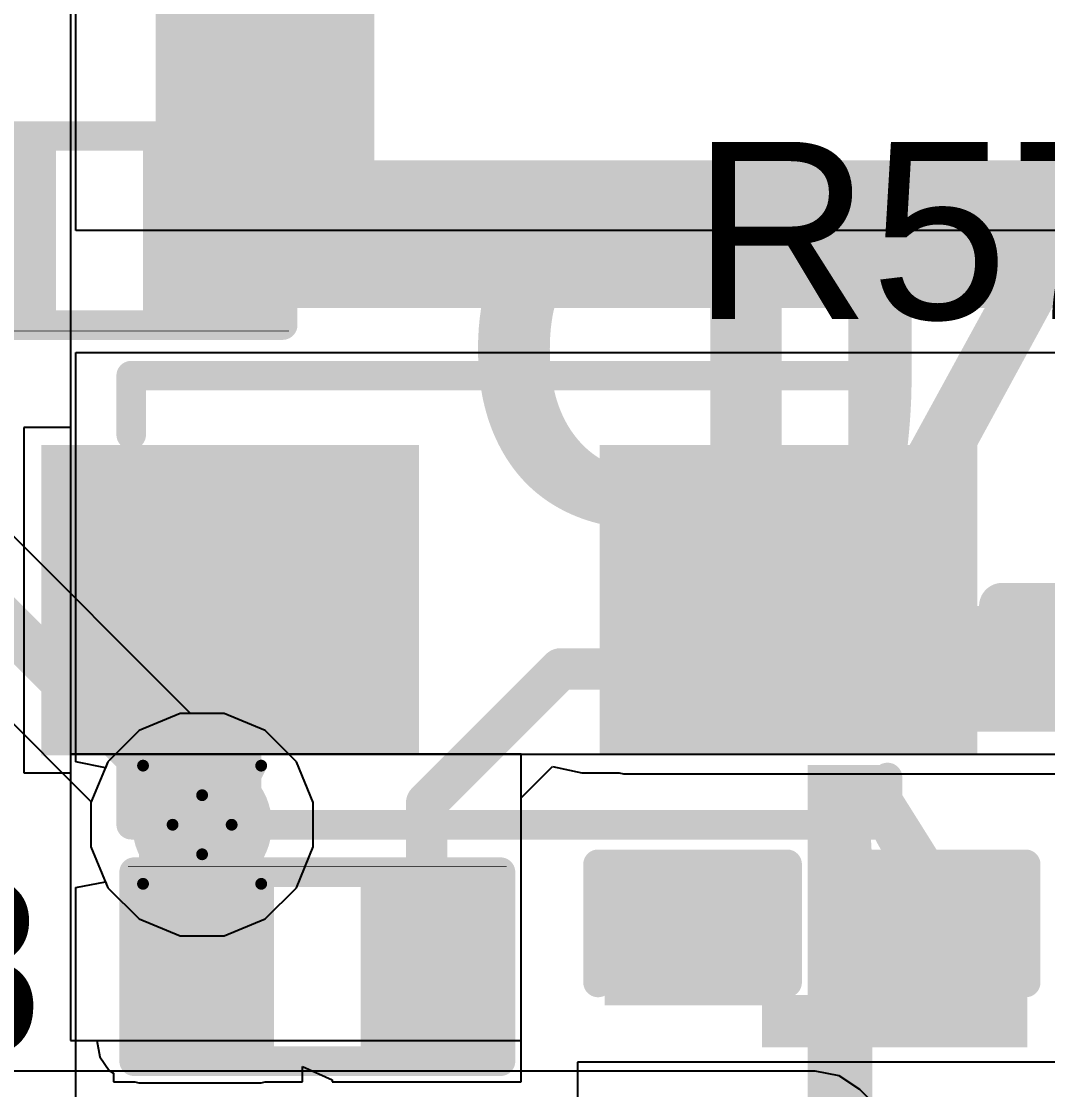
# Model space of a CAD drawing. Header units: inches. Extents: x -3 to 488, y -11 to 93.
# Drawn here: x 114.615 to 119.026, y 29.199 to 33.791 of the extents above; entities that cross this region are included whole.
import ezdxf

# ---------------------------------------------------------------- set-up
doc = ezdxf.new("R2010")
doc.units = ezdxf.units.IN
for name, color, linetype in [('Bottom Layer', 5, 'Continuous'), ('Bottom Overlay', 54, 'Continuous'), ('Drill Drawing', 1, 'Continuous'), ('Layer 1', 16, 'Continuous'), ('Layer 2', 76, 'Continuous'), ('Top Layer', 1, 'Continuous'), ('Top Overlay', 2, 'Continuous'), ('Top Paste', 8, 'Continuous'), ('Top Solder', 216, 'Continuous'), ('Via Holes', 16, 'Continuous')]:
    doc.layers.add(name, color=color, linetype=linetype)
doc.styles.add('Arial', font='', dxfattribs={"height": 0.2})
doc.styles.add('Arial_Bold', font='', dxfattribs={"height": 0.2})
doc.styles.get('Arial').set_extended_font_data('Arial')
doc.styles.get('Arial_Bold').set_extended_font_data('Arial', bold=True)

msp = doc.modelspace()

# ---------------------------------------------------------------- hatches: boundary and pattern name
at = {"layer": 'Bottom Layer'}
h = msp.add_hatch(color=5, dxfattribs=at)
edge = h.paths.add_edge_path()
edge.add_arc((115.3917809, 30.33770158), 0.2999994, 0, 360)
at = {"layer": 'Layer 1'}
h = msp.add_hatch(color=16, dxfattribs=at)
edge = h.paths.add_edge_path()
edge.add_arc((115.3917809, 30.33770158), 0.2999994, 0, 360)
at = {"layer": 'Layer 2'}
h = msp.add_hatch(color=76, dxfattribs=at)
edge = h.paths.add_edge_path()
edge.add_arc((115.3917809, 30.33770158), 0.2999994, 0, 360)
at = {"layer": 'Top Layer'}
for points in [[(115.19279984, 32.87604296), (116.13259984, 32.87604296), (116.13259984, 37.3888), (115.19279984, 37.3888)], [(114.25219466, 32.57430873999999), (114.25219466, 33.20930874), (114.70939466, 33.20930874), (114.70939466, 32.57430873999999)], [(115.19199466, 32.57430873999999), (115.19199466, 33.20930874), (115.64919466, 33.20930874), (115.64919466, 32.57430873999999)], [(115.19279984, 32.55854296), (120.39206808, 32.55854296), (120.39206808, 33.19354295999999), (115.19279984, 33.19354295999999)], [(116.22258061, 30.73790144), (114.80258091, 30.73790144), (114.80258091, 31.86790172), (116.22258061, 31.86790172)], [(115.1202422, 29.41000214), (115.64577836, 29.41000214), (115.64577836, 31.86789918), (115.1202422, 31.86789918)], [(118.62258089, 30.73790144), (117.20258119, 30.73790144), (117.20258119, 31.86790172), (118.62258089, 31.86790172)], [(117.20257992, 30.73790144), (120.55716808, 30.73790144), (120.55716808, 31.27749904), (117.20257992, 31.27749904)], [(117.18270188, 30.07882224), (117.81770188, 30.07882224), (117.81770188, 29.62162224), (117.18270188, 29.62162224)], [(118.20820148, 30.07882224), (118.84320148, 30.07882224), (118.84320148, 29.62162224), (118.20820148, 29.62162224)], [(115.6457809, 30.04500214), (115.6457809, 29.41000214), (115.1885809, 29.41000214), (115.1885809, 30.04500214)], [(116.5855809, 30.04500214), (116.5855809, 29.41000214), (116.1283809, 29.41000214), (116.1283809, 30.04500214)]]:
    msp.add_hatch(color=1, dxfattribs=at).paths.add_polyline_path(points)
h = msp.add_hatch(color=1, dxfattribs=at)
edge = h.paths.add_edge_path()
edge.add_arc((115.3917809, 30.33770158), 0.2999994, 0, 360)
at = {"layer": 'Top Paste'}
for points in [[(114.25219466, 32.57430873999999), (114.25219466, 33.20930874), (114.70939466, 33.20930874), (114.70939466, 32.57430873999999)], [(115.19199466, 32.57430873999999), (115.19199466, 33.20930874), (115.64919466, 33.20930874), (115.64919466, 32.57430873999999)], [(116.22258061, 30.73790144), (114.80258091, 30.73790144), (114.80258091, 31.86790172), (116.22258061, 31.86790172)], [(118.62258089, 30.73790144), (117.20258119, 30.73790144), (117.20258119, 31.86790172), (118.62258089, 31.86790172)], [(117.18270188, 30.07882224), (117.81770188, 30.07882224), (117.81770188, 29.62162224), (117.18270188, 29.62162224)], [(118.20820148, 30.07882224), (118.84320148, 30.07882224), (118.84320148, 29.62162224), (118.20820148, 29.62162224)], [(115.6457809, 30.04500214), (115.6457809, 29.41000214), (115.1885809, 29.41000214), (115.1885809, 30.04500214)], [(116.5855809, 30.04500214), (116.5855809, 29.41000214), (116.1283809, 29.41000214), (116.1283809, 30.04500214)]]:
    msp.add_hatch(color=8, dxfattribs=at).paths.add_polyline_path(points)
at = {"layer": 'Top Solder'}
for points in [[(114.1971935, 32.51930758), (114.1971935, 33.2643099), (114.76439582, 33.2643099), (114.76439582, 32.51930758)], [(115.1369935, 32.51930758), (115.1369935, 33.2643099), (115.70419582, 33.2643099), (115.70419582, 32.51930758)], [(116.32418061, 30.63630144), (114.70098091, 30.63630144), (114.70098091, 31.96950172), (116.32418061, 31.96950172)], [(118.72418089, 30.63630144), (117.10098119, 30.63630144), (117.10098119, 31.96950172), (118.72418089, 31.96950172)], [(117.122702, 30.13882212), (117.87770176, 30.13882212), (117.87770176, 29.56162236), (117.122702, 29.56162236)], [(118.1482016, 30.13882212), (118.90320136, 30.13882212), (118.90320136, 29.56162236), (118.1482016, 29.56162236)], [(115.70078206, 30.1000033), (115.70078206, 29.35500098), (115.13357974, 29.35500098), (115.13357974, 30.1000033)], [(116.64058206, 30.1000033), (116.64058206, 29.35500098), (116.07337974, 29.35500098), (116.07337974, 30.1000033)]]:
    msp.add_hatch(color=216, dxfattribs=at).paths.add_polyline_path(points)
at = {"layer": 'Via Holes'}
h = msp.add_hatch(color=7, dxfattribs=at)
edge = h.paths.add_edge_path()
edge.add_arc((115.3917809, 30.33770158), 0.1499997, 0, 360)

# ---------------------------------------------------------------- linework, layer by layer
at = {"layer": 'Bottom Layer'}
for p, q in [((115.29674172, 30.81550098), (115.12112866, 30.74276046)), ((115.48682008, 30.81550098), (115.29674172, 30.81550098)), ((115.66243314, 30.74276046), (115.48682008, 30.81550098)), ((115.12112866, 30.74276046), (114.98672202, 30.60835382)), ((115.79683978, 30.60835382), (115.66243314, 30.74276046)), ((114.98672202, 30.60835382), (114.9139815, 30.43274076)), ((115.8695803, 30.43274076), (115.79683978, 30.60835382)), ((114.9139815, 30.43274076), (114.9139815, 30.2426624)), ((115.8695803, 30.2426624), (115.8695803, 30.43274076)), ((114.9139815, 30.2426624), (114.98672202, 30.06704934)), ((115.79683978, 30.06704934), (115.8695803, 30.2426624)), ((114.98672202, 30.06704934), (115.12112866, 29.9326427)), ((115.66243314, 29.9326427), (115.79683978, 30.06704934)), ((115.12112866, 29.9326427), (115.29674172, 29.85990218)), ((115.48682008, 29.85990218), (115.66243314, 29.9326427)), ((115.29674172, 29.85990218), (115.48682008, 29.85990218))]:
    msp.add_line(p, q, dxfattribs=at)
at = {"layer": 'Drill Drawing', "const_width": 0.0508}
for points in [[(115.1377809, 30.59170158), (115.3917809, 30.46470158)], [(115.1377809, 30.59170158), (115.2647809, 30.33770158)], [(115.3917809, 30.46470158), (115.6457809, 30.59170158)], [(115.5187809, 30.33770158), (115.6457809, 30.59170158)], [(115.1377809, 30.08370158), (115.2647809, 30.33770158)], [(115.5187809, 30.33770158), (115.6457809, 30.08370158)], [(115.1377809, 30.08370158), (115.3917809, 30.21070158)], [(115.3917809, 30.21070158), (115.6457809, 30.08370158)]]:
    msp.add_lwpolyline(points, dxfattribs=at)
at = {"layer": 'Drill Drawing', "const_width": 0.0254}
for points in [[(115.1250809, 30.59170158, 1), (115.1504809, 30.59170158, 1)], [(115.1250809, 30.59170158, 1), (115.1504809, 30.59170158, 1)], [(115.6330809, 30.59170158, 1), (115.6584809, 30.59170158, 1)], [(115.6330809, 30.59170158, 1), (115.6584809, 30.59170158, 1)], [(115.3790809, 30.46470158, 1), (115.4044809, 30.46470158, 1)], [(115.3790809, 30.46470158, 1), (115.4044809, 30.46470158, 1)], [(115.2520809, 30.33770158, 1), (115.2774809, 30.33770158, 1)], [(115.2520809, 30.33770158, 1), (115.2774809, 30.33770158, 1)], [(115.5060809, 30.33770158, 1), (115.5314809, 30.33770158, 1)], [(115.5060809, 30.33770158, 1), (115.5314809, 30.33770158, 1)], [(115.3790809, 30.21070158, 1), (115.4044809, 30.21070158, 1)], [(115.3790809, 30.21070158, 1), (115.4044809, 30.21070158, 1)], [(115.1250809, 30.08370158, 1), (115.1504809, 30.08370158, 1)], [(115.1250809, 30.08370158, 1), (115.1504809, 30.08370158, 1)], [(115.6330809, 30.08370158, 1), (115.6584809, 30.08370158, 1)], [(115.6330809, 30.08370158, 1), (115.6584809, 30.08370158, 1)]]:
    msp.add_lwpolyline(points, format="xyb", close=True, dxfattribs=at)
at = {"layer": 'Layer 1'}
for p, q in [((115.34225344, 30.81550098), (113.49420786, 32.6635491)), ((113.17476984, 32.17723816), (114.9155309, 30.43647964)), ((115.48682008, 30.81550098), (115.34225344, 30.81550098)), ((115.66243314, 30.74276046), (115.48682008, 30.81550098)), ((115.79683978, 30.60835382), (115.66243314, 30.74276046)), ((115.8695803, 30.43274076), (115.79683978, 30.60835382)), ((114.9155309, 30.43647964), (114.9139815, 30.43274076)), ((114.9139815, 30.43274076), (114.9139815, 30.2426624)), ((115.8695803, 30.2426624), (115.8695803, 30.43274076)), ((114.9139815, 30.2426624), (114.98672202, 30.06704934)), ((115.79683978, 30.06704934), (115.8695803, 30.2426624)), ((114.98672202, 30.06704934), (115.12112866, 29.9326427)), ((115.66243314, 29.9326427), (115.79683978, 30.06704934)), ((115.12112866, 29.9326427), (115.29674172, 29.85990218)), ((115.48682008, 29.85990218), (115.66243314, 29.9326427)), ((115.29674172, 29.85990218), (115.48682008, 29.85990218)), ((118.02693184, 29.27872478), (111.37970104, 29.27872478)), ((118.1309931, 29.25802632), (118.02693184, 29.27872478)), ((118.21921238, 29.19908054), (118.1309931, 29.25802632)), ((118.43262572, 28.9856672), (118.21921238, 29.19908054))]:
    msp.add_line(p, q, dxfattribs=at)
at = {"layer": 'Layer 1', "const_width": 0.2032}
msp.add_lwpolyline([(113.29277062, 32.46211185999999), (115.4171809, 30.33770158)], dxfattribs=at)
at = {"layer": 'Layer 1', "const_width": 0.1016}
msp.add_lwpolyline([(115.3663809, 30.33770158, 1), (115.4679809, 30.33770158, 1)], format="xyb", close=True, dxfattribs=at)
at = {"layer": 'Layer 2'}
for p, q in [((114.84909466, 32.89180874), (114.84909466, 35.43232944)), ((121.412, 32.89181128), (114.84909466, 32.89180874)), ((114.84909466, 30.60796012), (114.84909466, 32.36737494)), ((114.84909466, 32.36737494), (120.904, 32.36737494)), ((115.29674172, 30.81550098), (115.12112866, 30.74276046)), ((115.48682008, 30.81550098), (115.29674172, 30.81550098)), ((115.66243314, 30.74276046), (115.48682008, 30.81550098)), ((115.12112866, 30.74276046), (114.98672202, 30.60835382)), ((115.79683978, 30.60835382), (115.66243314, 30.74276046)), ((114.97609466, 30.58269728), (114.84909466, 30.60796012)), ((114.98672202, 30.60835382), (114.97609466, 30.58269728)), ((115.8695803, 30.43274076), (115.79683978, 30.60835382)), ((115.8695803, 30.2426624), (115.8695803, 30.43274076)), ((115.79683978, 30.06704934), (115.8695803, 30.2426624)), ((114.84909466, 30.06744304), (114.97609466, 30.09270588)), ((114.97609466, 30.09270588), (114.98672202, 30.06704934)), ((114.84909466, 26.783157), (114.84909466, 30.06744304)), ((114.98672202, 30.06704934), (115.12112866, 29.9326427)), ((115.66243314, 29.9326427), (115.79683978, 30.06704934)), ((115.12112866, 29.9326427), (115.29674172, 29.85990218)), ((115.48682008, 29.85990218), (115.66243314, 29.9326427)), ((115.29674172, 29.85990218), (115.48682008, 29.85990218))]:
    msp.add_line(p, q, dxfattribs=at)
at = {"layer": 'Top Layer'}
for p, q in [((114.82558188, 38.40909514), (114.82558188, 30.6416456)), ((114.82558188, 36.43735156), (114.82558188, 32.04570172)), ((114.82558188, 32.04570172), (114.62478218, 32.04570172)), ((114.62478218, 32.04570172), (114.62478218, 30.56010144)), ((116.7633809, 30.6416456), (114.82558188, 30.6416456)), ((114.82558188, 30.6416456), (114.82558188, 29.41000214)), ((114.82558188, 30.6416456), (125.077601, 30.6416456)), ((116.7633809, 29.41000214), (116.7633809, 30.6416456)), ((116.7633809, 30.45374148), (116.89778246, 30.58814304)), ((116.89778246, 30.58814304), (117.024785, 30.5600989)), ((114.62478218, 30.56010144), (114.82558188, 30.56010144)), ((114.82558188, 30.56010144), (114.82558188, 29.41000214)), ((117.024785, 30.5600989), (117.024785, 30.56010144)), ((117.024785, 30.56010144), (117.18507424, 30.56010144)), ((117.18507424, 30.56010144), (117.20257992, 30.5566191)), ((117.20257992, 30.5566191), (120.17104236, 30.5566191)), ((116.7633809, 29.23220214), (116.7633809, 30.45374148)), ((114.82558188, 29.41000214), (116.7633809, 29.41000214)), ((114.82558188, 29.41000214), (114.93895986, 29.41000214)), ((114.93895986, 29.41000214), (114.95275968, 29.34062966)), ((114.95275968, 29.34062966), (114.99205602, 29.28181596)), ((115.8235809, 29.23220214), (115.8235809, 29.2979348)), ((115.8235809, 29.2979348), (115.9505809, 29.24164078)), ((117.90339894, 29.31682224), (117.00490188, 29.31682224)), ((117.00490188, 29.31682224), (117.00490188, 28.60843148)), ((118.03040148, 29.31682477999999), (117.90339894, 29.31682224)), ((118.12250442, 29.31682224), (118.03040148, 29.31682477999999)), ((118.97170008, 29.31682224), (118.12250442, 29.31682224)), ((119.02100148, 29.31682477999999), (118.97170008, 29.31682224)), ((119.1771048, 29.31682224), (119.02100148, 29.31682477999999)), ((114.99205602, 29.28181596), (115.0107809, 29.26930392)), ((115.0107809, 29.26930392), (115.0107809, 29.23220214)), ((115.0107809, 29.23220214), (115.10273652, 29.23220214)), ((115.10273652, 29.23220214), (115.1202422, 29.2287198)), ((115.1202422, 29.2287198), (115.6457809, 29.2287198)), ((115.6457809, 29.2287198), (115.66328658, 29.23220214)), ((115.66328658, 29.23220214), (115.8235809, 29.23220214)), ((115.9505809, 29.24164078), (115.9505809, 29.23220214)), ((115.9505809, 29.23220214), (116.7633809, 29.23220214))]:
    msp.add_line(p, q, dxfattribs=at)
at = {"layer": 'Top Layer', "const_width": 0.1778}
for points in [[(117.6173797, 31.00770024), (117.91258104, 31.30290158)], [(116.3569809, 30.43190256), (116.93277858, 31.00770024)], [(116.93277858, 31.00770024), (118.879874, 31.00770024)], [(116.3569809, 29.72750214), (116.3569809, 30.43190256)]]:
    msp.add_lwpolyline(points, dxfattribs=at)
at = {"layer": 'Top Layer', "const_width": 0.0889}
for points in [[(117.86813104, 31.30290158, 1), (117.95703104, 31.30290158, 1)], [(116.88832858, 31.00770024, 1), (116.97722858, 31.00770024, 1)], [(116.88832858, 31.00770024, 1), (116.97722858, 31.00770024, 1)], [(117.5729297, 31.00770024, 1), (117.6618297, 31.00770024, 1)], [(118.835424, 31.00770024, 1), (118.924324, 31.00770024, 1)], [(116.3125309, 30.43190256, 1), (116.4014309, 30.43190256, 1)], [(116.3125309, 30.43190256, 1), (116.4014309, 30.43190256, 1)], [(116.3125309, 29.72750214, 1), (116.4014309, 29.72750214, 1)]]:
    msp.add_lwpolyline(points, format="xyb", close=True, dxfattribs=at)
at = {"layer": 'Top Overlay'}
for points, const_width in [([(114.16329466, 33.29820874), (115.73809466, 33.29820874)], 0.127), ([(115.73809466, 32.48540874), (115.73809466, 33.29820874)], 0.127), ([(114.16329466, 32.48540874), (115.73809466, 32.48540874)], 0.127), ([(114.13789466, 32.46000874), (115.76349466, 32.46000874)], 0.0032258), ([(115.0869809, 32.26810158), (118.3381809, 32.26810158)], 0.127), ([(115.0869809, 32.01410157999999), (115.0869809, 32.26810158)], 0.127), ([(118.3381809, 32.06490158), (118.3381809, 32.26810158)], 0.127), ([(118.83178164, 31.27750158), (119.43178298, 31.27750158)], 0.1999996), ([(115.0869809, 30.33770158), (115.0869809, 30.59170158)], 0.127), ([(118.3381809, 30.33770158), (118.3381809, 30.54090158)], 0.127), ([(115.0869809, 30.33770158), (118.3381809, 30.33770158)], 0.127), ([(117.09380188, 30.16772224), (117.90660188, 30.16772224)], 0.127), ([(117.09380188, 29.65972224), (117.09380188, 30.16772224)], 0.127), ([(117.90660188, 29.65972224), (117.90660188, 30.16772224)], 0.127), ([(118.11930148, 30.16772224), (118.93210148, 30.16772224)], 0.127), ([(118.11930148, 29.65972224), (118.11930148, 30.16772224)], 0.127), ([(118.93210148, 29.65972224), (118.93210148, 30.16772224)], 0.127), ([(115.0996809, 30.13390214), (116.6744809, 30.13390214)], 0.127), ([(115.0996809, 29.32110214), (115.0996809, 30.13390214)], 0.127), ([(116.6744809, 29.32110214), (116.6744809, 30.13390214)], 0.127), ([(115.0742809, 30.15930214), (116.6998809, 30.15930214)], 0.0032258), ([(115.0996809, 29.32110214), (116.6744809, 29.32110214)], 0.127)]:
    msp.add_lwpolyline(points, dxfattribs=dict(at, const_width=const_width))
for points, const_width in [([(115.70634466, 33.29820874, 1), (115.76984466, 33.29820874, 1)], 0.0635), ([(115.70634466, 33.29820874, 1), (115.76984466, 33.29820874, 1)], 0.0635), ([(115.70634466, 32.48540874, 1), (115.76984466, 32.48540874, 1)], 0.0635), ([(115.70634466, 32.48540874, 1), (115.76984466, 32.48540874, 1)], 0.0635), ([(115.76268948, 32.46000874, 1), (115.76429984, 32.46000874, 1)], 0.0016129), ([(115.0552309, 32.26810158, 1), (115.1187309, 32.26810158, 1)], 0.0635), ([(115.0552309, 32.26810158, 1), (115.1187309, 32.26810158, 1)], 0.0635), ([(118.3064309, 32.26810158, 1), (118.3699309, 32.26810158, 1)], 0.0635), ([(118.3064309, 32.26810158, 1), (118.3699309, 32.26810158, 1)], 0.0635), ([(118.3064309, 32.06490158, 1), (118.3699309, 32.06490158, 1)], 0.0635), ([(115.0552309, 32.01410157999999, 1), (115.1187309, 32.01410157999999, 1)], 0.0635), ([(118.78178174, 31.27750158, 1), (118.88178154, 31.27750158, 1)], 0.0999998), ([(115.0552309, 30.59170158, 1), (115.1187309, 30.59170158, 1)], 0.0635), ([(118.3064309, 30.54090158, 1), (118.3699309, 30.54090158, 1)], 0.0635), ([(115.0552309, 30.33770158, 1), (115.1187309, 30.33770158, 1)], 0.0635), ([(115.0552309, 30.33770158, 1), (115.1187309, 30.33770158, 1)], 0.0635), ([(118.3064309, 30.33770158, 1), (118.3699309, 30.33770158, 1)], 0.0635), ([(118.3064309, 30.33770158, 1), (118.3699309, 30.33770158, 1)], 0.0635), ([(117.06205188, 30.16772224, 1), (117.12555188, 30.16772224, 1)], 0.0635), ([(117.06205188, 30.16772224, 1), (117.12555188, 30.16772224, 1)], 0.0635), ([(117.87485188, 30.16772224, 1), (117.93835188, 30.16772224, 1)], 0.0635), ([(117.87485188, 30.16772224, 1), (117.93835188, 30.16772224, 1)], 0.0635), ([(118.08755148, 30.16772224, 1), (118.15105148, 30.16772224, 1)], 0.0635), ([(118.08755148, 30.16772224, 1), (118.15105148, 30.16772224, 1)], 0.0635), ([(118.90035148, 30.16772224, 1), (118.96385148, 30.16772224, 1)], 0.0635), ([(118.90035148, 30.16772224, 1), (118.96385148, 30.16772224, 1)], 0.0635), ([(115.0679309, 30.13390214, 1), (115.1314309, 30.13390214, 1)], 0.0635), ([(115.0679309, 30.13390214, 1), (115.1314309, 30.13390214, 1)], 0.0635), ([(116.6427309, 30.13390214, 1), (116.7062309, 30.13390214, 1)], 0.0635), ([(116.6427309, 30.13390214, 1), (116.7062309, 30.13390214, 1)], 0.0635), ([(115.07347572, 30.15930214, 1), (115.07508608, 30.15930214, 1)], 0.0016129), ([(116.69907572, 30.15930214, 1), (116.70068608, 30.15930214, 1)], 0.0016129), ([(117.06205188, 29.65972224, 1), (117.12555188, 29.65972224, 1)], 0.0635), ([(117.87485188, 29.65972224, 1), (117.93835188, 29.65972224, 1)], 0.0635), ([(118.08755148, 29.65972224, 1), (118.15105148, 29.65972224, 1)], 0.0635), ([(118.90035148, 29.65972224, 1), (118.96385148, 29.65972224, 1)], 0.0635), ([(115.0679309, 29.32110214, 1), (115.1314309, 29.32110214, 1)], 0.0635), ([(115.0679309, 29.32110214, 1), (115.1314309, 29.32110214, 1)], 0.0635), ([(116.6427309, 29.32110214, 1), (116.7062309, 29.32110214, 1)], 0.0635), ([(116.6427309, 29.32110214, 1), (116.7062309, 29.32110214, 1)], 0.0635)]:
    msp.add_lwpolyline(points, format="xyb", close=True, dxfattribs=dict(at, const_width=const_width))

# ---------------------------------------------------------------- texts
at = {"layer": 'Bottom Overlay', "style": 'Arial_Bold', "text_generation_flag": 2}
for s, p in [('GND', (121.2188711, 31.60987836)), ('IO4', (121.2188711, 29.06987836))]:
    msp.add_text(s, height=1.524, rotation=360, dxfattribs=at).set_placement(p)
at = {"layer": 'Top Overlay', "style": 'Arial'}
for s, p in [('R57', (117.49587626, 32.5109332)), ('R58', (112.75987354, 29.3466266))]:
    msp.add_text(s, height=0.7619999999999999, dxfattribs=at).set_placement(p)

doc.saveas('drawing.dxf')
